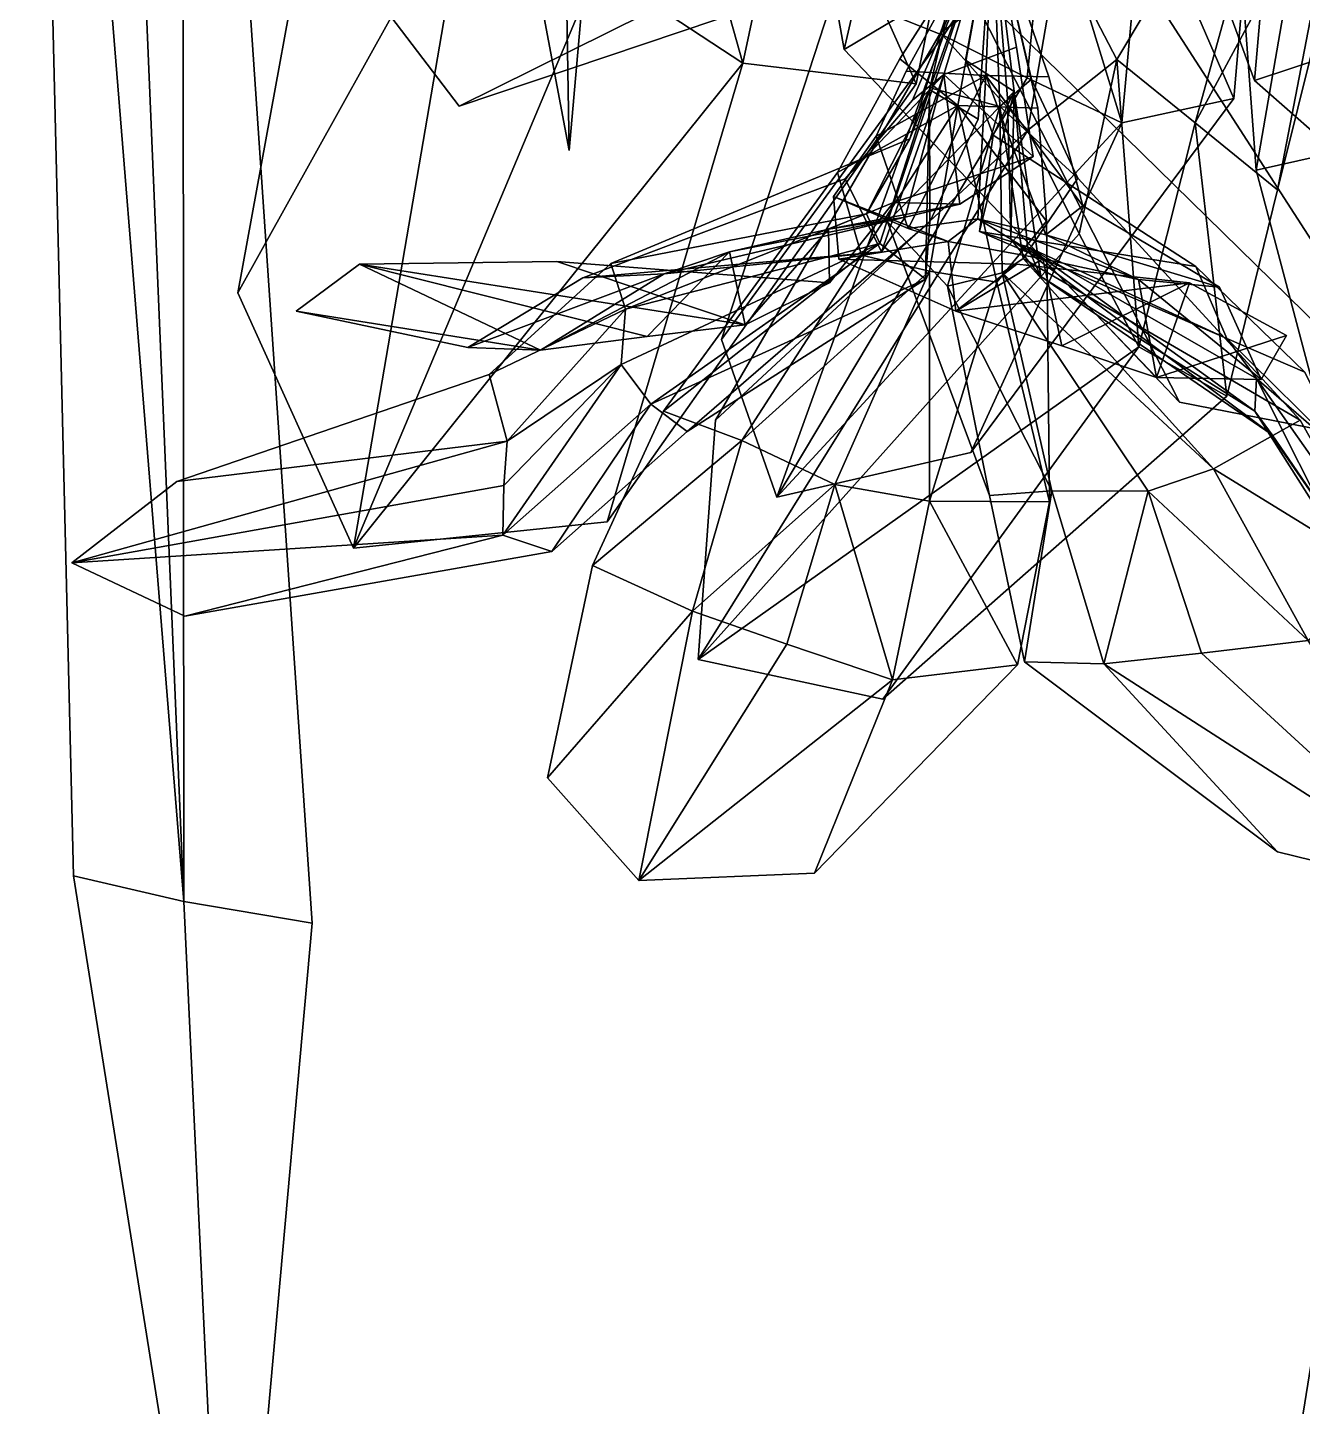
# Model space of a CAD drawing. Header units: metres. Extents: x -488 to 282, y -579 to 399.
# Drawn here: x -35.1 to 20.4, y -428.9 to -368.9 of the extents above; entities that cross this region are included whole.
import ezdxf

# ---------------------------------------------------------------- set-up
doc = ezdxf.new("R2010")
doc.units = ezdxf.units.M

msp = doc.modelspace()

# ---------------------------------------------------------------- linework, layer by layer
at = {"layer": 'coreopsi_1Pdcel', "color": 3}
for points in [[(23.6634, -422.259, 62.1126), (22.00377, -432.6443, 64.1763), (19.806, -432.7595, 61.8129), (21.4253, -422.6651, 59.8203)], [(21.4253, -422.6651, 59.8203), (19.806, -432.7595, 61.8129), (21.3124, -433.5441, 59.06628), (22.9068, -423.6284, 57.1174)]]:
    msp.add_3dface(points, dxfattribs=at)
at = {"layer": 'coreopsi_1Petal1', "color": 3}
for points in [[(16.9572, -356.3558, 417.3311), (18.3478, -375.1453, 417.3186), (21.05654, -359.4785, 417.5125)], [(16.9572, -356.3558, 417.3311), (21.05654, -359.4785, 417.5125), (18.3478, -375.1453, 417.3186)], [(18.7729, -361.724, 410.7106), (31.6498, -378.0088, 412.3655), (24.2311, -355.9382, 410.9515)], [(18.7729, -361.724, 410.7106), (24.2311, -355.9382, 410.9515), (31.6498, -378.0088, 412.3655)], [(20.06239, -357.3254, 419.2458), (9.7786, -365.5032, 428.2007), (12.2786, -370.3279, 424.9468)], [(20.06239, -357.3254, 419.2458), (12.2786, -370.3279, 424.9468), (9.7786, -365.5032, 428.2007)], [(12.2786, -370.3279, 424.9468), (15.6836, -373.0778, 421.6056), (20.06239, -357.3254, 419.2458)], [(12.2786, -370.3279, 424.9468), (20.06239, -357.3254, 419.2458), (15.6836, -373.0778, 421.6056)], [(20.06239, -357.3254, 419.2458), (15.6836, -373.0778, 421.6056), (23.6779, -358.2921, 417.7228)], [(20.06239, -357.3254, 419.2458), (23.6779, -358.2921, 417.7228), (15.6836, -373.0778, 421.6056)], [(-10.2825, -366.3375, 406.3207), (-3.9711, -370.4968, 405.249), (-7.4685, -358.0746, 400.2374)], [(-10.2825, -366.3375, 406.3207), (-7.4685, -358.0746, 400.2374), (-3.9711, -370.4968, 405.249)], [(-3.9711, -370.4968, 405.249), (-1.6621, -359.6873, 399.9038), (-7.4685, -358.0746, 400.2374)], [(-3.9711, -370.4968, 405.249), (-7.4685, -358.0746, 400.2374), (-1.6621, -359.6873, 399.9038)], [(15.6836, -373.0778, 421.6056), (19.2707, -375.9878, 416.3479), (23.6779, -358.2921, 417.7228)], [(15.6836, -373.0778, 421.6056), (23.6779, -358.2921, 417.7228), (19.2707, -375.9878, 416.3479)], [(23.6779, -358.2921, 417.7228), (19.2707, -375.9878, 416.3479), (22.718, -358.1031, 412.2612)], [(23.6779, -358.2921, 417.7228), (22.718, -358.1031, 412.2612), (19.2707, -375.9878, 416.3479)], [(-1.0918, -361.323, 397.5395), (0.4362, -369.9031, 403.8235), (3.0049, -358.7896, 399.7347)], [(-1.0918, -361.323, 397.5395), (3.0049, -358.7896, 399.7347), (0.4362, -369.9031, 403.8235)], [(3.0049, -358.7896, 399.7347), (0.4362, -369.9031, 403.8235), (5.627, -366.8025, 407.1516)], [(3.0049, -358.7896, 399.7347), (5.627, -366.8025, 407.1516), (0.4362, -369.9031, 403.8235)], [(-22.07405, -359.4829, 406.4918), (-25.9244, -380.4752, 405.6758), (-15.9045, -362.4623, 407.3256)], [(-22.07405, -359.4829, 406.4918), (-15.9045, -362.4623, 407.3256), (-25.9244, -380.4752, 405.6758)], [(21.05654, -359.4785, 417.5125), (18.3478, -375.1453, 417.3186), (22.9396, -374.1096, 416.2388)], [(21.05654, -359.4785, 417.5125), (22.9396, -374.1096, 416.2388), (18.3478, -375.1453, 417.3186)], [(-3.9711, -370.4968, 405.249), (3.5578, -371.3833, 402.8295), (-1.6621, -359.6873, 399.9038)], [(-3.9711, -370.4968, 405.249), (-1.6621, -359.6873, 399.9038), (3.5578, -371.3833, 402.8295)], [(-1.6621, -359.6873, 399.9038), (3.5578, -371.3833, 402.8295), (5.558, -361.4449, 398.0007)], [(-1.6621, -359.6873, 399.9038), (5.558, -361.4449, 398.0007), (3.5578, -371.3833, 402.8295)], [(24.6935, -359.7483, 333.4635), (19.1417, -361.2807, 333.1468), (23.4824, -369.5268, 333.6024)], [(24.6935, -359.7483, 333.4635), (23.4824, -369.5268, 333.6024), (19.1417, -361.2807, 333.1468)], [(5.4104, -360.1689, 341.3997), (0.03237, -367.3971, 345.8931), (4.7515, -369.2912, 343.2425)], [(5.4104, -360.1689, 341.3997), (4.7515, -369.2912, 343.2425), (0.03237, -367.3971, 345.8931)], [(9.2463, -362.4557, 337.7491), (5.4104, -360.1689, 341.3997), (4.7515, -369.2912, 343.2425)], [(9.2463, -362.4557, 337.7491), (4.7515, -369.2912, 343.2425), (5.4104, -360.1689, 341.3997)], [(15.1795, -362.8625, 332.0778), (18.2655, -371.2384, 331.9477), (19.1417, -361.2807, 333.1468)], [(15.1795, -362.8625, 332.0778), (19.1417, -361.2807, 333.1468), (18.2655, -371.2384, 331.9477)], [(19.1417, -361.2807, 333.1468), (18.2655, -371.2384, 331.9477), (23.4824, -369.5268, 333.6024)], [(19.1417, -361.2807, 333.1468), (23.4824, -369.5268, 333.6024), (18.2655, -371.2384, 331.9477)], [(26.7738, -387.5267, 409.4736), (18.7729, -361.724, 410.7106), (11.8997, -364.4598, 408.8248)], [(26.7738, -387.5267, 409.4736), (11.8997, -364.4598, 408.8248), (18.7729, -361.724, 410.7106)], [(26.7738, -387.5267, 409.4736), (31.6498, -378.0088, 412.3655), (18.7729, -361.724, 410.7106)], [(26.7738, -387.5267, 409.4736), (18.7729, -361.724, 410.7106), (31.6498, -378.0088, 412.3655)], [(-15.9045, -362.4623, 407.3256), (-25.9244, -380.4752, 405.6758), (-20.8906, -391.5614, 404.0928)], [(-15.9045, -362.4623, 407.3256), (-20.8906, -391.5614, 404.0928), (-25.9244, -380.4752, 405.6758)], [(-10.2825, -366.3375, 406.3207), (-15.9045, -362.4623, 407.3256), (-20.8906, -391.5614, 404.0928)], [(-10.2825, -366.3375, 406.3207), (-20.8906, -391.5614, 404.0928), (-15.9045, -362.4623, 407.3256)], [(6.977, -362.3818, 430.5947), (4.6186, -369.1664, 437.2654), (9.7786, -365.5032, 428.2007)], [(6.977, -362.3818, 430.5947), (9.7786, -365.5032, 428.2007), (4.6186, -369.1664, 437.2654)], [(9.2463, -362.4557, 337.7491), (4.7515, -369.2912, 343.2425), (8.3864, -371.1322, 339.2074)], [(9.2463, -362.4557, 337.7491), (8.3864, -371.1322, 339.2074), (4.7515, -369.2912, 343.2425)], [(8.3864, -371.1322, 339.2074), (12.5011, -373.0846, 334.7924), (9.2463, -362.4557, 337.7491)], [(8.3864, -371.1322, 339.2074), (9.2463, -362.4557, 337.7491), (12.5011, -373.0846, 334.7924)], [(12.5011, -373.0846, 334.7924), (13.425, -362.9276, 335.0173), (9.2463, -362.4557, 337.7491)], [(12.5011, -373.0846, 334.7924), (9.2463, -362.4557, 337.7491), (13.425, -362.9276, 335.0173)], [(12.5011, -373.0846, 334.7924), (17.3775, -372.0228, 330.4553), (13.425, -362.9276, 335.0173)], [(12.5011, -373.0846, 334.7924), (13.425, -362.9276, 335.0173), (17.3775, -372.0228, 330.4553)], [(13.425, -362.9276, 335.0173), (17.3775, -372.0228, 330.4553), (18.1612, -362.7308, 330.7569)], [(13.425, -362.9276, 335.0173), (18.1612, -362.7308, 330.7569), (17.3775, -372.0228, 330.4553)], [(6.8845, -363.987, 340.0657), (2.8596, -370.3015, 343.0202), (5.3786, -372.3294, 341.7459)], [(6.8845, -363.987, 340.0657), (5.3786, -372.3294, 341.7459), (2.8596, -370.3015, 343.0202)], [(6.5858, -371.0199, 345.0793), (3.1276, -370.834, 344.4767), (6.8845, -363.987, 340.0657)], [(6.5858, -371.0199, 345.0793), (6.8845, -363.987, 340.0657), (3.1276, -370.834, 344.4767)], [(4.7664, -370.9796, 344.6813), (3.3984, -372.0994, 341.6431), (6.8845, -363.987, 340.0657)], [(4.7664, -370.9796, 344.6813), (6.8845, -363.987, 340.0657), (3.3984, -372.0994, 341.6431)], [(6.8845, -363.987, 340.0657), (4.6643, -369.3867, 345.6078), (4.1366, -371.6338, 343.0089)], [(6.8845, -363.987, 340.0657), (4.1366, -371.6338, 343.0089), (4.6643, -369.3867, 345.6078)], [(4.1366, -371.6338, 343.0089), (6.261, -372.9232, 340.5228), (6.8845, -363.987, 340.0657)], [(4.1366, -371.6338, 343.0089), (6.8845, -363.987, 340.0657), (6.261, -372.9232, 340.5228)], [(6.8845, -363.987, 340.0657), (4.272, -371.5922, 340.4362), (7.198, -372.3697, 342.1439)], [(6.8845, -363.987, 340.0657), (7.198, -372.3697, 342.1439), (4.272, -371.5922, 340.4362)], [(6.8845, -363.987, 340.0657), (7.9221, -369.8, 345.5369), (4.7664, -370.9796, 344.6813)], [(6.8845, -363.987, 340.0657), (4.7664, -370.9796, 344.6813), (7.9221, -369.8, 345.5369)], [(5.3786, -372.3294, 341.7459), (8.845, -372.4449, 342.3178), (6.8845, -363.987, 340.0657)], [(5.3786, -372.3294, 341.7459), (6.8845, -363.987, 340.0657), (8.845, -372.4449, 342.3178)], [(7.8277, -371.7155, 343.8163), (5.7116, -370.3558, 346.2718), (6.8845, -363.987, 340.0657)], [(7.8277, -371.7155, 343.8163), (6.8845, -363.987, 340.0657), (5.7116, -370.3558, 346.2718)], [(6.8845, -363.987, 340.0657), (9.3345, -371.0907, 342.9529), (6.5858, -371.0199, 345.0793)], [(6.8845, -363.987, 340.0657), (6.5858, -371.0199, 345.0793), (9.3345, -371.0907, 342.9529)], [(7.198, -372.3697, 342.1439), (8.5742, -371.1795, 345.1515), (6.8845, -363.987, 340.0657)], [(7.198, -372.3697, 342.1439), (6.8845, -363.987, 340.0657), (8.5742, -371.1795, 345.1515)], [(6.8845, -363.987, 340.0657), (7.5298, -372.0054, 340.3654), (7.8277, -371.7155, 343.8163)], [(6.8845, -363.987, 340.0657), (7.8277, -371.7155, 343.8163), (7.5298, -372.0054, 340.3654)], [(11.8997, -364.4598, 408.8248), (5.627, -366.8025, 407.1516), (26.7738, -387.5267, 409.4736)], [(11.8997, -364.4598, 408.8248), (26.7738, -387.5267, 409.4736), (5.627, -366.8025, 407.1516)], [(-19.2633, -368.4679, 365.5491), (-16.3049, -372.3602, 357.7502), (-1.7032, -365.119, 351.9369)], [(-19.2633, -368.4679, 365.5491), (-1.7032, -365.119, 351.9369), (-16.3049, -372.3602, 357.7502)], [(-1.7032, -365.119, 351.9369), (-16.3049, -372.3602, 357.7502), (-1.8665, -367.4968, 345.7696)], [(-1.7032, -365.119, 351.9369), (-1.8665, -367.4968, 345.7696), (-16.3049, -372.3602, 357.7502)], [(9.7786, -365.5032, 428.2007), (4.6186, -369.1664, 437.2654), (8.4139, -373.4083, 434.5727)], [(9.7786, -365.5032, 428.2007), (8.4139, -373.4083, 434.5727), (4.6186, -369.1664, 437.2654)], [(12.2786, -370.3279, 424.9468), (9.7786, -365.5032, 428.2007), (8.4139, -373.4083, 434.5727)], [(12.2786, -370.3279, 424.9468), (8.4139, -373.4083, 434.5727), (9.7786, -365.5032, 428.2007)], [(-20.8906, -391.5614, 404.0928), (-3.9711, -370.4968, 405.249), (-10.2825, -366.3375, 406.3207)], [(-20.8906, -391.5614, 404.0928), (-10.2825, -366.3375, 406.3207), (-3.9711, -370.4968, 405.249)], [(0.4362, -369.9031, 403.8235), (15.00783, -385.2274, 406.8237), (5.627, -366.8025, 407.1516)], [(0.4362, -369.9031, 403.8235), (5.627, -366.8025, 407.1516), (15.00783, -385.2274, 406.8237)], [(5.627, -366.8025, 407.1516), (15.00783, -385.2274, 406.8237), (26.7738, -387.5267, 409.4736)], [(5.627, -366.8025, 407.1516), (26.7738, -387.5267, 409.4736), (15.00783, -385.2274, 406.8237)], [(0.03237, -367.3971, 345.8931), (-4.8938, -382.5048, 337.9936), (4.7515, -369.2912, 343.2425)], [(0.03237, -367.3971, 345.8931), (4.7515, -369.2912, 343.2425), (-4.8938, -382.5048, 337.9936)], [(4.6186, -369.1664, 437.2654), (-5.152, -385.998, 438.2296), (8.4139, -373.4083, 434.5727)], [(4.6186, -369.1664, 437.2654), (8.4139, -373.4083, 434.5727), (-5.152, -385.998, 438.2296)], [(4.7515, -369.2912, 343.2425), (-4.8938, -382.5048, 337.9936), (-2.4882, -389.3446, 330.8173)], [(4.7515, -369.2912, 343.2425), (-2.4882, -389.3446, 330.8173), (-4.8938, -382.5048, 337.9936)], [(8.3864, -371.1322, 339.2074), (4.7515, -369.2912, 343.2425), (-2.4882, -389.3446, 330.8173)], [(8.3864, -371.1322, 339.2074), (-2.4882, -389.3446, 330.8173), (4.7515, -369.2912, 343.2425)], [(4.6643, -369.3867, 345.6078), (3.2826, -373.7828, 349.6892), (4.1366, -371.6338, 343.0089)], [(4.6643, -369.3867, 345.6078), (4.1366, -371.6338, 343.0089), (3.2826, -373.7828, 349.6892)], [(18.2655, -371.2384, 331.9477), (29.5558, -381.1582, 322.5116), (23.4824, -369.5268, 333.6024)], [(18.2655, -371.2384, 331.9477), (23.4824, -369.5268, 333.6024), (29.5558, -381.1582, 322.5116)], [(2.8596, -370.3015, 343.0202), (0.146, -375.2352, 345.5076), (5.3786, -372.3294, 341.7459)], [(2.8596, -370.3015, 343.0202), (5.3786, -372.3294, 341.7459), (0.146, -375.2352, 345.5076)], [(7.9221, -369.8, 345.5369), (8.6469, -374.5395, 349.3976), (4.7664, -370.9796, 344.6813)], [(7.9221, -369.8, 345.5369), (4.7664, -370.9796, 344.6813), (8.6469, -374.5395, 349.3976)], [(-20.8906, -391.5614, 404.0928), (-9.8722, -390.4254, 403.9158), (-3.9711, -370.4968, 405.249)], [(-20.8906, -391.5614, 404.0928), (-3.9711, -370.4968, 405.249), (-9.8722, -390.4254, 403.9158)], [(-3.9711, -370.4968, 405.249), (-9.8722, -390.4254, 403.9158), (3.5578, -371.3833, 402.8295)], [(-3.9711, -370.4968, 405.249), (3.5578, -371.3833, 402.8295), (-9.8722, -390.4254, 403.9158)], [(6.5858, -371.0199, 345.0793), (1.83, -373.6632, 348.3173), (3.1276, -370.834, 344.4767)], [(6.5858, -371.0199, 345.0793), (3.1276, -370.834, 344.4767), (1.83, -373.6632, 348.3173)], [(7.8277, -371.7155, 343.8163), (6.9111, -373.6208, 349.7844), (5.7116, -370.3558, 346.2718)], [(7.8277, -371.7155, 343.8163), (5.7116, -370.3558, 346.2718), (6.9111, -373.6208, 349.7844)], [(12.2786, -370.3279, 424.9468), (8.4139, -373.4083, 434.5727), (10.6434, -377.9128, 430.7795)], [(12.2786, -370.3279, 424.9468), (10.6434, -377.9128, 430.7795), (8.4139, -373.4083, 434.5727)], [(10.6434, -377.9128, 430.7795), (13.2344, -382.8175, 426.5673), (12.2786, -370.3279, 424.9468)], [(10.6434, -377.9128, 430.7795), (12.2786, -370.3279, 424.9468), (13.2344, -382.8175, 426.5673)], [(13.2344, -382.8175, 426.5673), (15.6836, -373.0778, 421.6056), (12.2786, -370.3279, 424.9468)], [(13.2344, -382.8175, 426.5673), (12.2786, -370.3279, 424.9468), (15.6836, -373.0778, 421.6056)], [(-2.4882, -389.3446, 330.8173), (12.5011, -373.0846, 334.7924), (8.3864, -371.1322, 339.2074)], [(-2.4882, -389.3446, 330.8173), (8.3864, -371.1322, 339.2074), (12.5011, -373.0846, 334.7924)], [(4.7664, -370.9796, 344.6813), (0.4709, -375.5223, 343.6806), (3.3984, -372.0994, 341.6431)], [(4.7664, -370.9796, 344.6813), (3.3984, -372.0994, 341.6431), (0.4709, -375.5223, 343.6806)], [(2.06373, -378.6945, 346.0305), (0.4709, -375.5223, 343.6806), (4.7664, -370.9796, 344.6813)], [(2.06373, -378.6945, 346.0305), (4.7664, -370.9796, 344.6813), (0.4709, -375.5223, 343.6806)], [(3.2165, -377.6705, 348.6935), (1.83, -373.6632, 348.3173), (6.5858, -371.0199, 345.0793)], [(3.2165, -377.6705, 348.6935), (6.5858, -371.0199, 345.0793), (1.83, -373.6632, 348.3173)], [(3.08232, -377.1886, 348.5415), (2.06373, -378.6945, 346.0305), (4.7664, -370.9796, 344.6813)], [(3.08232, -377.1886, 348.5415), (4.7664, -370.9796, 344.6813), (2.06373, -378.6945, 346.0305)], [(4.7664, -370.9796, 344.6813), (5.4655, -376.6117, 350.5093), (3.08232, -377.1886, 348.5415)], [(4.7664, -370.9796, 344.6813), (3.08232, -377.1886, 348.5415), (5.4655, -376.6117, 350.5093)], [(6.2414, -377.2586, 349.2325), (3.2165, -377.6705, 348.6935), (6.5858, -371.0199, 345.0793)], [(6.2414, -377.2586, 349.2325), (6.5858, -371.0199, 345.0793), (3.2165, -377.6705, 348.6935)], [(4.7664, -370.9796, 344.6813), (8.6469, -374.5395, 349.3976), (5.4655, -376.6117, 350.5093)], [(4.7664, -370.9796, 344.6813), (5.4655, -376.6117, 350.5093), (8.6469, -374.5395, 349.3976)], [(6.5858, -371.0199, 345.0793), (9.2017, -377.9538, 348.4336), (6.2414, -377.2586, 349.2325)], [(6.5858, -371.0199, 345.0793), (6.2414, -377.2586, 349.2325), (9.2017, -377.9538, 348.4336)], [(9.3345, -371.0907, 342.9529), (10.8122, -376.6865, 345.0497), (6.5858, -371.0199, 345.0793)], [(9.3345, -371.0907, 342.9529), (6.5858, -371.0199, 345.0793), (10.8122, -376.6865, 345.0497)], [(6.5858, -371.0199, 345.0793), (10.8122, -376.6865, 345.0497), (9.2017, -377.9538, 348.4336)], [(6.5858, -371.0199, 345.0793), (9.2017, -377.9538, 348.4336), (10.8122, -376.6865, 345.0497)], [(7.198, -372.3697, 342.1439), (10.5939, -375.4912, 346.4813), (8.5742, -371.1795, 345.1515)], [(7.198, -372.3697, 342.1439), (8.5742, -371.1795, 345.1515), (10.5939, -375.4912, 346.4813)], [(4.1366, -371.6338, 343.0089), (1.4034, -377.0339, 348.4442), (1.9887, -378.3245, 345.6376)], [(4.1366, -371.6338, 343.0089), (1.9887, -378.3245, 345.6376), (1.4034, -377.0339, 348.4442)], [(4.1366, -371.6338, 343.0089), (3.2826, -373.7828, 349.6892), (1.4034, -377.0339, 348.4442)], [(4.1366, -371.6338, 343.0089), (1.4034, -377.0339, 348.4442), (3.2826, -373.7828, 349.6892)], [(1.9887, -378.3245, 345.6376), (3.972, -379.8766, 343.8299), (4.1366, -371.6338, 343.0089)], [(1.9887, -378.3245, 345.6376), (4.1366, -371.6338, 343.0089), (3.972, -379.8766, 343.8299)], [(4.272, -371.5922, 340.4362), (2.3113, -377.3822, 341.1597), (7.198, -372.3697, 342.1439)], [(4.272, -371.5922, 340.4362), (7.198, -372.3697, 342.1439), (2.3113, -377.3822, 341.1597)], [(3.972, -379.8766, 343.8299), (4.1537, -377.3926, 340.3774), (4.1366, -371.6338, 343.0089)], [(3.972, -379.8766, 343.8299), (4.1366, -371.6338, 343.0089), (4.1537, -377.3926, 340.3774)], [(4.1366, -371.6338, 343.0089), (4.1537, -377.3926, 340.3774), (6.261, -372.9232, 340.5228)], [(4.1366, -371.6338, 343.0089), (6.261, -372.9232, 340.5228), (4.1537, -377.3926, 340.3774)], [(12.5011, -373.0846, 334.7924), (5.9348, -387.4124, 327.6483), (17.3775, -372.0228, 330.4553)], [(12.5011, -373.0846, 334.7924), (17.3775, -372.0228, 330.4553), (5.9348, -387.4124, 327.6483)], [(8.3979, -378.4664, 347.0396), (6.3108, -377.7991, 349.2325), (7.8277, -371.7155, 343.8163)], [(8.3979, -378.4664, 347.0396), (7.8277, -371.7155, 343.8163), (6.3108, -377.7991, 349.2325)], [(6.3108, -377.7991, 349.2325), (6.9111, -373.6208, 349.7844), (7.8277, -371.7155, 343.8163)], [(6.3108, -377.7991, 349.2325), (7.8277, -371.7155, 343.8163), (6.9111, -373.6208, 349.7844)], [(7.5298, -372.0054, 340.3654), (7.6756, -378.1388, 340.8681), (7.8277, -371.7155, 343.8163)], [(7.5298, -372.0054, 340.3654), (7.8277, -371.7155, 343.8163), (7.6756, -378.1388, 340.8681)], [(7.8277, -371.7155, 343.8163), (7.6756, -378.1388, 340.8681), (8.9833, -379.757, 344.233)], [(7.8277, -371.7155, 343.8163), (8.9833, -379.757, 344.233), (7.6756, -378.1388, 340.8681)], [(7.8277, -371.7155, 343.8163), (8.9833, -379.757, 344.233), (8.3979, -378.4664, 347.0396)], [(7.8277, -371.7155, 343.8163), (8.3979, -378.4664, 347.0396), (8.9833, -379.757, 344.233)], [(5.3786, -372.3294, 341.7459), (0.146, -375.2352, 345.5076), (1.185, -378.8371, 344.2435)], [(5.3786, -372.3294, 341.7459), (1.185, -378.8371, 344.2435), (0.146, -375.2352, 345.5076)], [(5.3786, -372.3294, 341.7459), (1.185, -378.8371, 344.2435), (4.1453, -379.5323, 343.4446)], [(5.3786, -372.3294, 341.7459), (4.1453, -379.5323, 343.4446), (1.185, -378.8371, 344.2435)], [(7.198, -372.3697, 342.1439), (2.3113, -377.3822, 341.1597), (4.9211, -380.1793, 342.1678)], [(7.198, -372.3697, 342.1439), (4.9211, -380.1793, 342.1678), (2.3113, -377.3822, 341.1597)], [(4.1453, -379.5323, 343.4446), (7.06639, -380.0052, 344.3689), (5.3786, -372.3294, 341.7459)], [(4.1453, -379.5323, 343.4446), (5.3786, -372.3294, 341.7459), (7.06639, -380.0052, 344.3689)], [(7.198, -372.3697, 342.1439), (4.9211, -380.1793, 342.1678), (7.3044, -379.6023, 344.1356)], [(7.198, -372.3697, 342.1439), (7.3044, -379.6023, 344.1356), (4.9211, -380.1793, 342.1678)], [(5.3786, -372.3294, 341.7459), (9.2348, -377.3503, 341.8446), (8.845, -372.4449, 342.3178)], [(5.3786, -372.3294, 341.7459), (8.845, -372.4449, 342.3178), (9.2348, -377.3503, 341.8446)], [(7.06639, -380.0052, 344.3689), (9.2348, -377.3503, 341.8446), (5.3786, -372.3294, 341.7459)], [(7.06639, -380.0052, 344.3689), (5.3786, -372.3294, 341.7459), (9.2348, -377.3503, 341.8446)], [(7.3044, -379.6023, 344.1356), (8.2191, -378.9811, 347.0318), (7.198, -372.3697, 342.1439)], [(7.3044, -379.6023, 344.1356), (7.198, -372.3697, 342.1439), (8.2191, -378.9811, 347.0318)], [(8.2191, -378.9811, 347.0318), (10.5939, -375.4912, 346.4813), (7.198, -372.3697, 342.1439)], [(8.2191, -378.9811, 347.0318), (7.198, -372.3697, 342.1439), (10.5939, -375.4912, 346.4813)], [(-2.4882, -389.3446, 330.8173), (5.9348, -387.4124, 327.6483), (12.5011, -373.0846, 334.7924)], [(-2.4882, -389.3446, 330.8173), (12.5011, -373.0846, 334.7924), (5.9348, -387.4124, 327.6483)], [(13.2344, -382.8175, 426.5673), (17.06336, -384.9558, 420.7813), (15.6836, -373.0778, 421.6056)], [(13.2344, -382.8175, 426.5673), (15.6836, -373.0778, 421.6056), (17.06336, -384.9558, 420.7813)], [(15.6836, -373.0778, 421.6056), (17.06336, -384.9558, 420.7813), (19.2707, -375.9878, 416.3479)], [(15.6836, -373.0778, 421.6056), (19.2707, -375.9878, 416.3479), (17.06336, -384.9558, 420.7813)], [(3.2826, -373.7828, 349.6892), (-9.7106, -379.1909, 352.9882), (1.4034, -377.0339, 348.4442)], [(3.2826, -373.7828, 349.6892), (1.4034, -377.0339, 348.4442), (-9.7106, -379.1909, 352.9882)], [(8.4139, -373.4083, 434.5727), (-5.152, -385.998, 438.2296), (-5.908, -396.4066, 434.159)], [(8.4139, -373.4083, 434.5727), (-5.908, -396.4066, 434.159), (-5.152, -385.998, 438.2296)], [(10.6434, -377.9128, 430.7795), (8.4139, -373.4083, 434.5727), (-5.908, -396.4066, 434.159)], [(10.6434, -377.9128, 430.7795), (-5.908, -396.4066, 434.159), (8.4139, -373.4083, 434.5727)], [(3.2165, -377.6705, 348.6935), (-0.02787, -376.2848, 362.274), (1.83, -373.6632, 348.3173)], [(3.2165, -377.6705, 348.6935), (1.83, -373.6632, 348.3173), (-0.02787, -376.2848, 362.274)], [(6.3108, -377.7991, 349.2325), (15.7192, -379.3281, 359.529), (6.9111, -373.6208, 349.7844)], [(6.3108, -377.7991, 349.2325), (6.9111, -373.6208, 349.7844), (15.7192, -379.3281, 359.529)], [(18.3478, -375.1453, 417.3186), (20.7489, -384.2295, 420.1122), (22.9396, -374.1096, 416.2388)], [(18.3478, -375.1453, 417.3186), (22.9396, -374.1096, 416.2388), (20.7489, -384.2295, 420.1122)], [(8.6469, -374.5395, 349.3976), (2.5778, -376.5524, 362.3618), (5.4655, -376.6117, 350.5093)], [(8.6469, -374.5395, 349.3976), (5.4655, -376.6117, 350.5093), (2.5778, -376.5524, 362.3618)], [(2.06373, -378.6945, 346.0305), (-10.9273, -379.8218, 351.211), (0.4709, -375.5223, 343.6806)], [(2.06373, -378.6945, 346.0305), (0.4709, -375.5223, 343.6806), (-10.9273, -379.8218, 351.211)], [(0.146, -375.2352, 345.5076), (-7.4215, -385.6075, 338.8666), (1.185, -378.8371, 344.2435)], [(0.146, -375.2352, 345.5076), (1.185, -378.8371, 344.2435), (-7.4215, -385.6075, 338.8666)], [(8.2191, -378.9811, 347.0318), (20.2528, -386.0104, 345.4024), (10.5939, -375.4912, 346.4813)], [(8.2191, -378.9811, 347.0318), (10.5939, -375.4912, 346.4813), (20.2528, -386.0104, 345.4024)], [(4.9515, -378.2378, 361.8027), (-0.02787, -376.2848, 362.274), (3.2165, -377.6705, 348.6935)], [(4.9515, -378.2378, 361.8027), (3.2165, -377.6705, 348.6935), (-0.02787, -376.2848, 362.274)], [(4.9515, -378.2378, 361.8027), (0.2091, -379.0054, 369.6444), (-0.02787, -376.2848, 362.274)], [(4.9515, -378.2378, 361.8027), (-0.02787, -376.2848, 362.274), (0.2091, -379.0054, 369.6444)], [(5.4655, -376.6117, 350.5093), (2.5778, -376.5524, 362.3618), (-0.2504, -377.7078, 360.2653)], [(5.4655, -376.6117, 350.5093), (-0.2504, -377.7078, 360.2653), (2.5778, -376.5524, 362.3618)], [(2.5778, -376.5524, 362.3618), (-0.199, -380.0365, 368.421), (-0.2504, -377.7078, 360.2653)], [(2.5778, -376.5524, 362.3618), (-0.2504, -377.7078, 360.2653), (-0.199, -380.0365, 368.421)], [(5.4655, -376.6117, 350.5093), (-0.2504, -377.7078, 360.2653), (3.08232, -377.1886, 348.5415)], [(5.4655, -376.6117, 350.5093), (3.08232, -377.1886, 348.5415), (-0.2504, -377.7078, 360.2653)], [(10.8122, -376.6865, 345.0497), (16.7471, -380.2247, 357.7467), (9.2017, -377.9538, 348.4336)], [(10.8122, -376.6865, 345.0497), (9.2017, -377.9538, 348.4336), (16.7471, -380.2247, 357.7467)], [(1.4034, -377.0339, 348.4442), (-9.7106, -379.1909, 352.9882), (-9.07127, -381.1744, 349.9245)], [(1.4034, -377.0339, 348.4442), (-9.07127, -381.1744, 349.9245), (-9.7106, -379.1909, 352.9882)], [(1.4034, -377.0339, 348.4442), (-9.07127, -381.1744, 349.9245), (1.9887, -378.3245, 345.6376)], [(1.4034, -377.0339, 348.4442), (1.9887, -378.3245, 345.6376), (-9.07127, -381.1744, 349.9245)], [(3.08232, -377.1886, 348.5415), (-7.3892, -379.6438, 355.246), (2.06373, -378.6945, 346.0305)], [(3.08232, -377.1886, 348.5415), (2.06373, -378.6945, 346.0305), (-7.3892, -379.6438, 355.246)], [(-4.5499, -378.6936, 358.2265), (-7.3892, -379.6438, 355.246), (3.08232, -377.1886, 348.5415)], [(-4.5499, -378.6936, 358.2265), (3.08232, -377.1886, 348.5415), (-7.3892, -379.6438, 355.246)], [(3.972, -379.8766, 343.8299), (-6.3937, -386.5041, 337.0843), (4.1537, -377.3926, 340.3774)], [(3.972, -379.8766, 343.8299), (4.1537, -377.3926, 340.3774), (-6.3937, -386.5041, 337.0843)], [(3.08232, -377.1886, 348.5415), (-0.2504, -377.7078, 360.2653), (-4.5499, -378.6936, 358.2265)], [(3.08232, -377.1886, 348.5415), (-4.5499, -378.6936, 358.2265), (-0.2504, -377.7078, 360.2653)], [(2.3113, -377.3822, 341.1597), (6.7477, -389.2798, 334.2516), (4.9211, -380.1793, 342.1678)], [(2.3113, -377.3822, 341.1597), (4.9211, -380.1793, 342.1678), (6.7477, -389.2798, 334.2516)], [(6.2414, -377.2586, 349.2325), (4.9515, -378.2378, 361.8027), (3.2165, -377.6705, 348.6935)], [(6.2414, -377.2586, 349.2325), (3.2165, -377.6705, 348.6935), (4.9515, -378.2378, 361.8027)], [(9.06456, -378.9951, 361.2046), (4.9515, -378.2378, 361.8027), (6.2414, -377.2586, 349.2325)], [(9.06456, -378.9951, 361.2046), (6.2414, -377.2586, 349.2325), (4.9515, -378.2378, 361.8027)], [(9.2017, -377.9538, 348.4336), (13.2332, -379.8955, 358.8754), (6.2414, -377.2586, 349.2325)], [(9.2017, -377.9538, 348.4336), (6.2414, -377.2586, 349.2325), (13.2332, -379.8955, 358.8754)], [(6.2414, -377.2586, 349.2325), (13.2332, -379.8955, 358.8754), (9.06456, -378.9951, 361.2046)], [(6.2414, -377.2586, 349.2325), (9.06456, -378.9951, 361.2046), (13.2332, -379.8955, 358.8754)], [(7.06639, -380.0052, 344.3689), (9.3534, -389.5475, 334.3394), (9.2348, -377.3503, 341.8446)], [(7.06639, -380.0052, 344.3689), (9.2348, -377.3503, 341.8446), (9.3534, -389.5475, 334.3394)], [(-5.908, -396.4066, 434.159), (13.2344, -382.8175, 426.5673), (10.6434, -377.9128, 430.7795)], [(-5.908, -396.4066, 434.159), (10.6434, -377.9128, 430.7795), (13.2344, -382.8175, 426.5673)], [(-4.5499, -378.6936, 358.2265), (-0.2504, -377.7078, 360.2653), (-3.8695, -381.8665, 365.8678)], [(-4.5499, -378.6936, 358.2265), (-3.8695, -381.8665, 365.8678), (-0.2504, -377.7078, 360.2653)], [(-0.2504, -377.7078, 360.2653), (-0.199, -380.0365, 368.421), (-3.8695, -381.8665, 365.8678)], [(-0.2504, -377.7078, 360.2653), (-3.8695, -381.8665, 365.8678), (-0.199, -380.0365, 368.421)], [(8.3979, -378.4664, 347.0396), (17.06787, -382.4567, 355.3788), (6.3108, -377.7991, 349.2325)], [(8.3979, -378.4664, 347.0396), (6.3108, -377.7991, 349.2325), (17.06787, -382.4567, 355.3788)], [(17.06787, -382.4567, 355.3788), (15.7192, -379.3281, 359.529), (6.3108, -377.7991, 349.2325)], [(17.06787, -382.4567, 355.3788), (6.3108, -377.7991, 349.2325), (15.7192, -379.3281, 359.529)], [(9.2017, -377.9538, 348.4336), (16.7471, -380.2247, 357.7467), (13.2332, -379.8955, 358.8754)], [(9.2017, -377.9538, 348.4336), (13.2332, -379.8955, 358.8754), (16.7471, -380.2247, 357.7467)], [(-12.7701, -382.9697, 361.0638), (-7.3892, -379.6438, 355.246), (-4.5499, -378.6936, 358.2265)], [(-12.7701, -382.9697, 361.0638), (-4.5499, -378.6936, 358.2265), (-7.3892, -379.6438, 355.246)], [(-8.1212, -382.3701, 363.6298), (-12.7701, -382.9697, 361.0638), (-4.5499, -378.6936, 358.2265)], [(-8.1212, -382.3701, 363.6298), (-4.5499, -378.6936, 358.2265), (-12.7701, -382.9697, 361.0638)], [(1.9887, -378.3245, 345.6376), (-9.07127, -381.1744, 349.9245), (-9.2627, -383.5889, 345.7117)], [(1.9887, -378.3245, 345.6376), (-9.2627, -383.5889, 345.7117), (-9.07127, -381.1744, 349.9245)], [(-9.2627, -383.5889, 345.7117), (-7.9693, -385.3092, 342.0764), (1.9887, -378.3245, 345.6376)], [(-9.2627, -383.5889, 345.7117), (1.9887, -378.3245, 345.6376), (-7.9693, -385.3092, 342.0764)], [(-4.5499, -378.6936, 358.2265), (-3.8695, -381.8665, 365.8678), (-8.1212, -382.3701, 363.6298)], [(-4.5499, -378.6936, 358.2265), (-8.1212, -382.3701, 363.6298), (-3.8695, -381.8665, 365.8678)], [(1.9887, -378.3245, 345.6376), (-7.9693, -385.3092, 342.0764), (3.972, -379.8766, 343.8299)], [(1.9887, -378.3245, 345.6376), (3.972, -379.8766, 343.8299), (-7.9693, -385.3092, 342.0764)], [(5.2944, -381.2706, 369.8368), (0.2091, -379.0054, 369.6444), (4.9515, -378.2378, 361.8027)], [(5.2944, -381.2706, 369.8368), (4.9515, -378.2378, 361.8027), (0.2091, -379.0054, 369.6444)], [(5.2944, -381.2706, 369.8368), (4.9515, -378.2378, 361.8027), (9.06456, -378.9951, 361.2046)], [(5.2944, -381.2706, 369.8368), (9.06456, -378.9951, 361.2046), (4.9515, -378.2378, 361.8027)], [(7.6756, -378.1388, 340.8681), (19.0362, -386.6414, 343.6252), (8.9833, -379.757, 344.233)], [(7.6756, -378.1388, 340.8681), (8.9833, -379.757, 344.233), (19.0362, -386.6414, 343.6252)], [(8.9833, -379.757, 344.233), (18.2846, -385.6129, 347.1046), (8.3979, -378.4664, 347.0396)], [(8.9833, -379.757, 344.233), (8.3979, -378.4664, 347.0396), (18.2846, -385.6129, 347.1046)], [(8.3979, -378.4664, 347.0396), (18.2846, -385.6129, 347.1046), (18.3585, -384.2005, 351.7537)], [(8.3979, -378.4664, 347.0396), (18.3585, -384.2005, 351.7537), (18.2846, -385.6129, 347.1046)], [(18.3585, -384.2005, 351.7537), (17.06787, -382.4567, 355.3788), (8.3979, -378.4664, 347.0396)], [(18.3585, -384.2005, 351.7537), (8.3979, -378.4664, 347.0396), (17.06787, -382.4567, 355.3788)], [(-20.6386, -379.2316, 377.8699), (-23.3856, -381.2661, 370.9094), (-12.7701, -382.9697, 361.0638)], [(-20.6386, -379.2316, 377.8699), (-12.7701, -382.9697, 361.0638), (-23.3856, -381.2661, 370.9094)], [(-3.8695, -381.8665, 365.8678), (-12.05396, -379.1036, 377.482), (-20.6386, -379.2316, 377.8699)], [(-3.8695, -381.8665, 365.8678), (-20.6386, -379.2316, 377.8699), (-12.05396, -379.1036, 377.482)], [(-8.1212, -382.3701, 363.6298), (-3.8695, -381.8665, 365.8678), (-20.6386, -379.2316, 377.8699)], [(-8.1212, -382.3701, 363.6298), (-20.6386, -379.2316, 377.8699), (-3.8695, -381.8665, 365.8678)], [(-20.6386, -379.2316, 377.8699), (-12.7701, -382.9697, 361.0638), (-8.1212, -382.3701, 363.6298)], [(-20.6386, -379.2316, 377.8699), (-8.1212, -382.3701, 363.6298), (-12.7701, -382.9697, 361.0638)], [(-9.7106, -379.1909, 352.9882), (-15.00125, -384.0204, 355.2796), (-9.07127, -381.1744, 349.9245)], [(-9.7106, -379.1909, 352.9882), (-9.07127, -381.1744, 349.9245), (-15.00125, -384.0204, 355.2796)], [(-0.199, -380.0365, 368.421), (-12.05396, -379.1036, 377.482), (-3.8695, -381.8665, 365.8678)], [(-0.199, -380.0365, 368.421), (-3.8695, -381.8665, 365.8678), (-12.05396, -379.1036, 377.482)], [(-7.3892, -379.6438, 355.246), (-10.9273, -379.8218, 351.211), (2.06373, -378.6945, 346.0305)], [(-7.3892, -379.6438, 355.246), (2.06373, -378.6945, 346.0305), (-10.9273, -379.8218, 351.211)], [(1.185, -378.8371, 344.2435), (-7.4215, -385.6075, 338.8666), (-4.01984, -386.8918, 338.1538)], [(1.185, -378.8371, 344.2435), (-4.01984, -386.8918, 338.1538), (-7.4215, -385.6075, 338.8666)], [(1.185, -378.8371, 344.2435), (-4.01984, -386.8918, 338.1538), (4.1453, -379.5323, 343.4446)], [(1.185, -378.8371, 344.2435), (4.1453, -379.5323, 343.4446), (-4.01984, -386.8918, 338.1538)], [(5.2944, -381.2706, 369.8368), (7.9339, -379.2307, 384.0284), (0.2091, -379.0054, 369.6444)], [(5.2944, -381.2706, 369.8368), (0.2091, -379.0054, 369.6444), (7.9339, -379.2307, 384.0284)], [(9.8963, -382.769, 367.571), (5.2944, -381.2706, 369.8368), (9.06456, -378.9951, 361.2046)], [(9.8963, -382.769, 367.571), (9.06456, -378.9951, 361.2046), (5.2944, -381.2706, 369.8368)], [(15.4493, -380.0307, 385.7639), (7.9339, -379.2307, 384.0284), (5.2944, -381.2706, 369.8368)], [(15.4493, -380.0307, 385.7639), (5.2944, -381.2706, 369.8368), (7.9339, -379.2307, 384.0284)], [(7.3044, -379.6023, 344.1356), (16.4877, -388.1221, 342.2092), (8.2191, -378.9811, 347.0318)], [(7.3044, -379.6023, 344.1356), (8.2191, -378.9811, 347.0318), (16.4877, -388.1221, 342.2092)], [(16.4877, -388.1221, 342.2092), (20.2528, -386.0104, 345.4024), (8.2191, -378.9811, 347.0318)], [(16.4877, -388.1221, 342.2092), (8.2191, -378.9811, 347.0318), (20.2528, -386.0104, 345.4024)], [(9.06456, -378.9951, 361.2046), (13.2332, -379.8955, 358.8754), (14.00488, -384.1515, 365.4384)], [(9.06456, -378.9951, 361.2046), (14.00488, -384.1515, 365.4384), (13.2332, -379.8955, 358.8754)], [(9.06456, -378.9951, 361.2046), (14.00488, -384.1515, 365.4384), (9.8963, -382.769, 367.571)], [(9.06456, -378.9951, 361.2046), (9.8963, -382.769, 367.571), (14.00488, -384.1515, 365.4384)], [(-7.3892, -379.6438, 355.246), (-15.9221, -382.8464, 356.4727), (-10.9273, -379.8218, 351.211)], [(-7.3892, -379.6438, 355.246), (-10.9273, -379.8218, 351.211), (-15.9221, -382.8464, 356.4727)], [(-12.7701, -382.9697, 361.0638), (-15.9221, -382.8464, 356.4727), (-7.3892, -379.6438, 355.246)], [(-12.7701, -382.9697, 361.0638), (-7.3892, -379.6438, 355.246), (-15.9221, -382.8464, 356.4727)], [(-7.9693, -385.3092, 342.0764), (-6.3937, -386.5041, 337.0843), (3.972, -379.8766, 343.8299)], [(-7.9693, -385.3092, 342.0764), (3.972, -379.8766, 343.8299), (-6.3937, -386.5041, 337.0843)], [(4.1453, -379.5323, 343.4446), (-4.01984, -386.8918, 338.1538), (0.03124, -388.7943, 336.2608)], [(4.1453, -379.5323, 343.4446), (0.03124, -388.7943, 336.2608), (-4.01984, -386.8918, 338.1538)], [(0.03124, -388.7943, 336.2608), (4.1469, -389.5281, 335.6525), (4.1453, -379.5323, 343.4446)], [(0.03124, -388.7943, 336.2608), (4.1453, -379.5323, 343.4446), (4.1469, -389.5281, 335.6525)], [(4.1453, -379.5323, 343.4446), (4.1469, -389.5281, 335.6525), (7.06639, -380.0052, 344.3689)], [(4.1453, -379.5323, 343.4446), (7.06639, -380.0052, 344.3689), (4.1469, -389.5281, 335.6525)], [(4.9211, -380.1793, 342.1678), (9.4638, -389.0796, 336.7639), (7.3044, -379.6023, 344.1356)], [(4.9211, -380.1793, 342.1678), (7.3044, -379.6023, 344.1356), (9.4638, -389.0796, 336.7639)], [(7.3044, -379.6023, 344.1356), (9.4638, -389.0796, 336.7639), (13.6457, -389.0957, 339.2389)], [(7.3044, -379.6023, 344.1356), (13.6457, -389.0957, 339.2389), (9.4638, -389.0796, 336.7639)], [(13.6457, -389.0957, 339.2389), (16.4877, -388.1221, 342.2092), (7.3044, -379.6023, 344.1356)], [(13.6457, -389.0957, 339.2389), (7.3044, -379.6023, 344.1356), (16.4877, -388.1221, 342.2092)], [(8.9833, -379.757, 344.233), (19.0362, -386.6414, 343.6252), (18.2846, -385.6129, 347.1046)], [(8.9833, -379.757, 344.233), (18.2846, -385.6129, 347.1046), (19.0362, -386.6414, 343.6252)], [(17.06787, -382.4567, 355.3788), (20.4508, -383.9242, 363.8033), (15.7192, -379.3281, 359.529)], [(17.06787, -382.4567, 355.3788), (15.7192, -379.3281, 359.529), (20.4508, -383.9242, 363.8033)], [(4.1469, -389.5281, 335.6525), (9.3534, -389.5475, 334.3394), (7.06639, -380.0052, 344.3689)], [(4.1469, -389.5281, 335.6525), (7.06639, -380.0052, 344.3689), (9.3534, -389.5475, 334.3394)], [(4.9211, -380.1793, 342.1678), (6.7477, -389.2798, 334.2516), (9.4638, -389.0796, 336.7639)], [(4.9211, -380.1793, 342.1678), (9.4638, -389.0796, 336.7639), (6.7477, -389.2798, 334.2516)], [(15.4493, -380.0307, 385.7639), (5.2944, -381.2706, 369.8368), (9.8963, -382.769, 367.571)], [(15.4493, -380.0307, 385.7639), (9.8963, -382.769, 367.571), (5.2944, -381.2706, 369.8368)], [(9.8963, -382.769, 367.571), (14.00488, -384.1515, 365.4384), (15.4493, -380.0307, 385.7639)], [(9.8963, -382.769, 367.571), (15.4493, -380.0307, 385.7639), (14.00488, -384.1515, 365.4384)], [(16.7471, -380.2247, 357.7467), (18.5656, -384.2304, 363.8469), (13.2332, -379.8955, 358.8754)], [(16.7471, -380.2247, 357.7467), (13.2332, -379.8955, 358.8754), (18.5656, -384.2304, 363.8469)], [(13.2332, -379.8955, 358.8754), (18.5656, -384.2304, 363.8469), (14.00488, -384.1515, 365.4384)], [(13.2332, -379.8955, 358.8754), (14.00488, -384.1515, 365.4384), (18.5656, -384.2304, 363.8469)], [(14.00488, -384.1515, 365.4384), (19.6648, -382.3249, 378.6344), (15.4493, -380.0307, 385.7639)], [(14.00488, -384.1515, 365.4384), (15.4493, -380.0307, 385.7639), (19.6648, -382.3249, 378.6344)], [(-12.7701, -382.9697, 361.0638), (-23.3856, -381.2661, 370.9094), (-15.9221, -382.8464, 356.4727)], [(-12.7701, -382.9697, 361.0638), (-15.9221, -382.8464, 356.4727), (-23.3856, -381.2661, 370.9094)], [(-9.07127, -381.1744, 349.9245), (-15.00125, -384.0204, 355.2796), (-14.2102, -386.9119, 351.4911)], [(-9.07127, -381.1744, 349.9245), (-14.2102, -386.9119, 351.4911), (-15.00125, -384.0204, 355.2796)], [(-9.2627, -383.5889, 345.7117), (-9.07127, -381.1744, 349.9245), (-14.2102, -386.9119, 351.4911)], [(-9.2627, -383.5889, 345.7117), (-14.2102, -386.9119, 351.4911), (-9.07127, -381.1744, 349.9245)], [(-5.908, -396.4066, 434.159), (2.1085, -398.1284, 428.2493), (13.2344, -382.8175, 426.5673)], [(-5.908, -396.4066, 434.159), (13.2344, -382.8175, 426.5673), (2.1085, -398.1284, 428.2493)], [(13.2344, -382.8175, 426.5673), (2.1085, -398.1284, 428.2493), (17.06336, -384.9558, 420.7813)], [(13.2344, -382.8175, 426.5673), (17.06336, -384.9558, 420.7813), (2.1085, -398.1284, 428.2493)], [(18.5656, -384.2304, 363.8469), (19.6648, -382.3249, 378.6344), (14.00488, -384.1515, 365.4384)], [(18.5656, -384.2304, 363.8469), (14.00488, -384.1515, 365.4384), (19.6648, -382.3249, 378.6344)], [(22.241, -387.5531, 359.9753), (20.4508, -383.9242, 363.8033), (17.06787, -382.4567, 355.3788)], [(22.241, -387.5531, 359.9753), (17.06787, -382.4567, 355.3788), (20.4508, -383.9242, 363.8033)], [(22.241, -387.5531, 359.9753), (17.06787, -382.4567, 355.3788), (18.3585, -384.2005, 351.7537)], [(22.241, -387.5531, 359.9753), (18.3585, -384.2005, 351.7537), (17.06787, -382.4567, 355.3788)], [(-15.00125, -384.0204, 355.2796), (-28.5715, -388.6664, 351.0637), (-14.2102, -386.9119, 351.4911)], [(-15.00125, -384.0204, 355.2796), (-14.2102, -386.9119, 351.4911), (-28.5715, -388.6664, 351.0637)], [(-14.4086, -391.0002, 342.1763), (-7.9693, -385.3092, 342.0764), (-9.2627, -383.5889, 345.7117)], [(-14.4086, -391.0002, 342.1763), (-9.2627, -383.5889, 345.7117), (-7.9693, -385.3092, 342.0764)], [(-14.3582, -388.8485, 347.0676), (-14.4086, -391.0002, 342.1763), (-9.2627, -383.5889, 345.7117)], [(-14.3582, -388.8485, 347.0676), (-9.2627, -383.5889, 345.7117), (-14.4086, -391.0002, 342.1763)], [(-9.2627, -383.5889, 345.7117), (-14.2102, -386.9119, 351.4911), (-14.3582, -388.8485, 347.0676)], [(-9.2627, -383.5889, 345.7117), (-14.3582, -388.8485, 347.0676), (-14.2102, -386.9119, 351.4911)], [(18.3585, -384.2005, 351.7537), (18.2846, -385.6129, 347.1046), (22.05363, -391.5477, 350.6197)], [(18.3585, -384.2005, 351.7537), (22.05363, -391.5477, 350.6197), (18.2846, -385.6129, 347.1046)], [(18.3585, -384.2005, 351.7537), (22.05363, -391.5477, 350.6197), (22.1961, -389.6579, 355.0636)], [(18.3585, -384.2005, 351.7537), (22.1961, -389.6579, 355.0636), (22.05363, -391.5477, 350.6197)], [(22.1961, -389.6579, 355.0636), (22.241, -387.5531, 359.9753), (18.3585, -384.2005, 351.7537)], [(22.1961, -389.6579, 355.0636), (18.3585, -384.2005, 351.7537), (22.241, -387.5531, 359.9753)], [(-14.4086, -391.0002, 342.1763), (-12.2766, -391.7169, 337.0804), (-7.9693, -385.3092, 342.0764)], [(-14.4086, -391.0002, 342.1763), (-7.9693, -385.3092, 342.0764), (-12.2766, -391.7169, 337.0804)], [(-7.9693, -385.3092, 342.0764), (-12.2766, -391.7169, 337.0804), (-6.3937, -386.5041, 337.0843)], [(-7.9693, -385.3092, 342.0764), (-6.3937, -386.5041, 337.0843), (-12.2766, -391.7169, 337.0804)], [(-7.4215, -385.6075, 338.8666), (-10.498, -392.3189, 337.4323), (-4.01984, -386.8918, 338.1538)], [(-7.4215, -385.6075, 338.8666), (-4.01984, -386.8918, 338.1538), (-10.498, -392.3189, 337.4323)], [(19.0362, -386.6414, 343.6252), (23.06886, -392.529, 345.9995), (18.2846, -385.6129, 347.1046)], [(19.0362, -386.6414, 343.6252), (18.2846, -385.6129, 347.1046), (23.06886, -392.529, 345.9995)], [(18.2846, -385.6129, 347.1046), (23.06886, -392.529, 345.9995), (22.05363, -391.5477, 350.6197)], [(18.2846, -385.6129, 347.1046), (22.05363, -391.5477, 350.6197), (23.06886, -392.529, 345.9995)], [(16.4877, -388.1221, 342.2092), (24.09632, -392.7947, 344.411), (20.2528, -386.0104, 345.4024)], [(16.4877, -388.1221, 342.2092), (20.2528, -386.0104, 345.4024), (24.09632, -392.7947, 344.411)], [(-14.2102, -386.9119, 351.4911), (-28.5715, -388.6664, 351.0637), (-33.1308, -392.2075, 344.6969)], [(-14.2102, -386.9119, 351.4911), (-33.1308, -392.2075, 344.6969), (-28.5715, -388.6664, 351.0637)], [(-14.3582, -388.8485, 347.0676), (-14.2102, -386.9119, 351.4911), (-33.1308, -392.2075, 344.6969)], [(-14.3582, -388.8485, 347.0676), (-33.1308, -392.2075, 344.6969), (-14.2102, -386.9119, 351.4911)], [(-4.01984, -386.8918, 338.1538), (-10.498, -392.3189, 337.4323), (-6.1614, -394.308, 336.6724)], [(-4.01984, -386.8918, 338.1538), (-6.1614, -394.308, 336.6724), (-10.498, -392.3189, 337.4323)], [(0.03124, -388.7943, 336.2608), (-4.01984, -386.8918, 338.1538), (-6.1614, -394.308, 336.6724)], [(0.03124, -388.7943, 336.2608), (-6.1614, -394.308, 336.6724), (-4.01984, -386.8918, 338.1538)], [(20.6025, -395.5836, 341.0878), (16.4877, -388.1221, 342.2092), (13.6457, -389.0957, 339.2389)], [(20.6025, -395.5836, 341.0878), (13.6457, -389.0957, 339.2389), (16.4877, -388.1221, 342.2092)], [(20.6025, -395.5836, 341.0878), (24.09632, -392.7947, 344.411), (16.4877, -388.1221, 342.2092)], [(20.6025, -395.5836, 341.0878), (16.4877, -388.1221, 342.2092), (24.09632, -392.7947, 344.411)], [(-33.1308, -392.2075, 344.6969), (-14.4086, -391.0002, 342.1763), (-14.3582, -388.8485, 347.0676)], [(-33.1308, -392.2075, 344.6969), (-14.3582, -388.8485, 347.0676), (-14.4086, -391.0002, 342.1763)], [(0.03124, -388.7943, 336.2608), (-6.1614, -394.308, 336.6724), (-2.05844, -395.7374, 334.5602)], [(0.03124, -388.7943, 336.2608), (-2.05844, -395.7374, 334.5602), (-6.1614, -394.308, 336.6724)], [(-2.05844, -395.7374, 334.5602), (2.5379, -397.2827, 332.3148), (0.03124, -388.7943, 336.2608)], [(-2.05844, -395.7374, 334.5602), (0.03124, -388.7943, 336.2608), (2.5379, -397.2827, 332.3148)], [(2.5379, -397.2827, 332.3148), (4.1469, -389.5281, 335.6525), (0.03124, -388.7943, 336.2608)], [(2.5379, -397.2827, 332.3148), (0.03124, -388.7943, 336.2608), (4.1469, -389.5281, 335.6525)], [(6.7477, -389.2798, 334.2516), (8.2666, -396.5128, 332.8582), (9.4638, -389.0796, 336.7639)], [(6.7477, -389.2798, 334.2516), (9.4638, -389.0796, 336.7639), (8.2666, -396.5128, 332.8582)], [(9.4638, -389.0796, 336.7639), (8.2666, -396.5128, 332.8582), (11.7129, -396.593, 336.2429)], [(9.4638, -389.0796, 336.7639), (11.7129, -396.593, 336.2429), (8.2666, -396.5128, 332.8582)], [(13.6457, -389.0957, 339.2389), (9.4638, -389.0796, 336.7639), (11.7129, -396.593, 336.2429)], [(13.6457, -389.0957, 339.2389), (11.7129, -396.593, 336.2429), (9.4638, -389.0796, 336.7639)], [(13.6457, -389.0957, 339.2389), (11.7129, -396.593, 336.2429), (15.9591, -396.1364, 338.5014)], [(13.6457, -389.0957, 339.2389), (15.9591, -396.1364, 338.5014), (11.7129, -396.593, 336.2429)], [(15.9591, -396.1364, 338.5014), (20.6025, -395.5836, 341.0878), (13.6457, -389.0957, 339.2389)], [(15.9591, -396.1364, 338.5014), (13.6457, -389.0957, 339.2389), (20.6025, -395.5836, 341.0878)], [(2.5379, -397.2827, 332.3148), (7.965, -396.6357, 331.2393), (4.1469, -389.5281, 335.6525)], [(2.5379, -397.2827, 332.3148), (4.1469, -389.5281, 335.6525), (7.965, -396.6357, 331.2393)], [(4.1469, -389.5281, 335.6525), (7.965, -396.6357, 331.2393), (9.3534, -389.5475, 334.3394)], [(4.1469, -389.5281, 335.6525), (9.3534, -389.5475, 334.3394), (7.965, -396.6357, 331.2393)], [(-33.1308, -392.2075, 344.6969), (-28.2281, -394.5231, 339.153), (-14.4086, -391.0002, 342.1763)], [(-33.1308, -392.2075, 344.6969), (-14.4086, -391.0002, 342.1763), (-28.2281, -394.5231, 339.153)], [(-14.4086, -391.0002, 342.1763), (-28.2281, -394.5231, 339.153), (-12.2766, -391.7169, 337.0804)], [(-14.4086, -391.0002, 342.1763), (-12.2766, -391.7169, 337.0804), (-28.2281, -394.5231, 339.153)], [(-10.498, -392.3189, 337.4323), (-12.4562, -401.5431, 325.831), (-6.1614, -394.308, 336.6724)], [(-10.498, -392.3189, 337.4323), (-6.1614, -394.308, 336.6724), (-12.4562, -401.5431, 325.831)], [(-6.1614, -394.308, 336.6724), (-12.4562, -401.5431, 325.831), (-8.4952, -406.0055, 319.6454)], [(-6.1614, -394.308, 336.6724), (-8.4952, -406.0055, 319.6454), (-12.4562, -401.5431, 325.831)], [(-2.05844, -395.7374, 334.5602), (-6.1614, -394.308, 336.6724), (-8.4952, -406.0055, 319.6454)], [(-2.05844, -395.7374, 334.5602), (-8.4952, -406.0055, 319.6454), (-6.1614, -394.308, 336.6724)], [(-8.4952, -406.0055, 319.6454), (2.5379, -397.2827, 332.3148), (-2.05844, -395.7374, 334.5602)], [(-8.4952, -406.0055, 319.6454), (-2.05844, -395.7374, 334.5602), (2.5379, -397.2827, 332.3148)], [(27.5927, -406.8046, 327.5394), (20.6025, -395.5836, 341.0878), (15.9591, -396.1364, 338.5014)], [(27.5927, -406.8046, 327.5394), (15.9591, -396.1364, 338.5014), (20.6025, -395.5836, 341.0878)], [(2.5379, -397.2827, 332.3148), (-0.8484, -405.6862, 320.8937), (7.965, -396.6357, 331.2393)], [(2.5379, -397.2827, 332.3148), (7.965, -396.6357, 331.2393), (-0.8484, -405.6862, 320.8937)], [(8.2666, -396.5128, 332.8582), (19.2625, -404.7644, 326.9834), (11.7129, -396.593, 336.2429)], [(8.2666, -396.5128, 332.8582), (11.7129, -396.593, 336.2429), (19.2625, -404.7644, 326.9834)], [(15.9591, -396.1364, 338.5014), (11.7129, -396.593, 336.2429), (27.5927, -406.8046, 327.5394)], [(15.9591, -396.1364, 338.5014), (27.5927, -406.8046, 327.5394), (11.7129, -396.593, 336.2429)], [(11.7129, -396.593, 336.2429), (19.2625, -404.7644, 326.9834), (27.5927, -406.8046, 327.5394)], [(11.7129, -396.593, 336.2429), (27.5927, -406.8046, 327.5394), (19.2625, -404.7644, 326.9834)], [(-8.4952, -406.0055, 319.6454), (-0.8484, -405.6862, 320.8937), (2.5379, -397.2827, 332.3148)], [(-8.4952, -406.0055, 319.6454), (2.5379, -397.2827, 332.3148), (-0.8484, -405.6862, 320.8937)]]:
    msp.add_3dface(points, dxfattribs=at)
at = {"layer": 'coreopsi_Leaf', "color": 3}
for points in [[(-31.7394, -324.2402, 56.3055), (-28.2689, -406.9164, 27.73), (-35.05843, -322.9484, 54.5758)], [(-31.7394, -324.2402, 56.3055), (-35.05843, -322.9484, 54.5758), (-28.2689, -406.9164, 27.73)], [(-35.05843, -322.9484, 54.5758), (-28.2689, -406.9164, 27.73), (-33.06903, -405.8062, 22.5058)], [(-35.05843, -322.9484, 54.5758), (-33.06903, -405.8062, 22.5058), (-28.2689, -406.9164, 27.73)], [(-28.3207, -324.899, 58.07815), (-28.2689, -406.9164, 27.73), (-31.7394, -324.2402, 56.3055)], [(-28.3207, -324.899, 58.07815), (-31.7394, -324.2402, 56.3055), (-28.2689, -406.9164, 27.73)], [(-28.3207, -324.899, 58.07815), (-22.6897, -407.8626, 28.7199), (-28.2689, -406.9164, 27.73)], [(-28.3207, -324.899, 58.07815), (-28.2689, -406.9164, 27.73), (-22.6897, -407.8626, 28.7199)], [(-11.5251, -374.2837, 67.8655), (-12.225, -331.8211, 85.7402), (-7.7027, -330.9991, 82.3076)], [(-11.5251, -374.2837, 67.8655), (-7.7027, -330.9991, 82.3076), (-12.225, -331.8211, 85.7402)], [(-11.5251, -374.2837, 67.8655), (-19.2712, -333.1518, 85.7259), (-12.225, -331.8211, 85.7402)], [(-11.5251, -374.2837, 67.8655), (-12.225, -331.8211, 85.7402), (-19.2712, -333.1518, 85.7259)], [(-26.3037, -448.1941, 7.2031), (-33.06903, -405.8062, 22.5058), (-28.2689, -406.9164, 27.73)], [(-26.3037, -448.1941, 7.2031), (-28.2689, -406.9164, 27.73), (-33.06903, -405.8062, 22.5058)], [(-26.3037, -448.1941, 7.2031), (-28.2689, -406.9164, 27.73), (-22.6897, -407.8626, 28.7199)], [(-26.3037, -448.1941, 7.2031), (-22.6897, -407.8626, 28.7199), (-28.2689, -406.9164, 27.73)]]:
    msp.add_3dface(points, dxfattribs=at)

doc.saveas('drawing.dxf')
